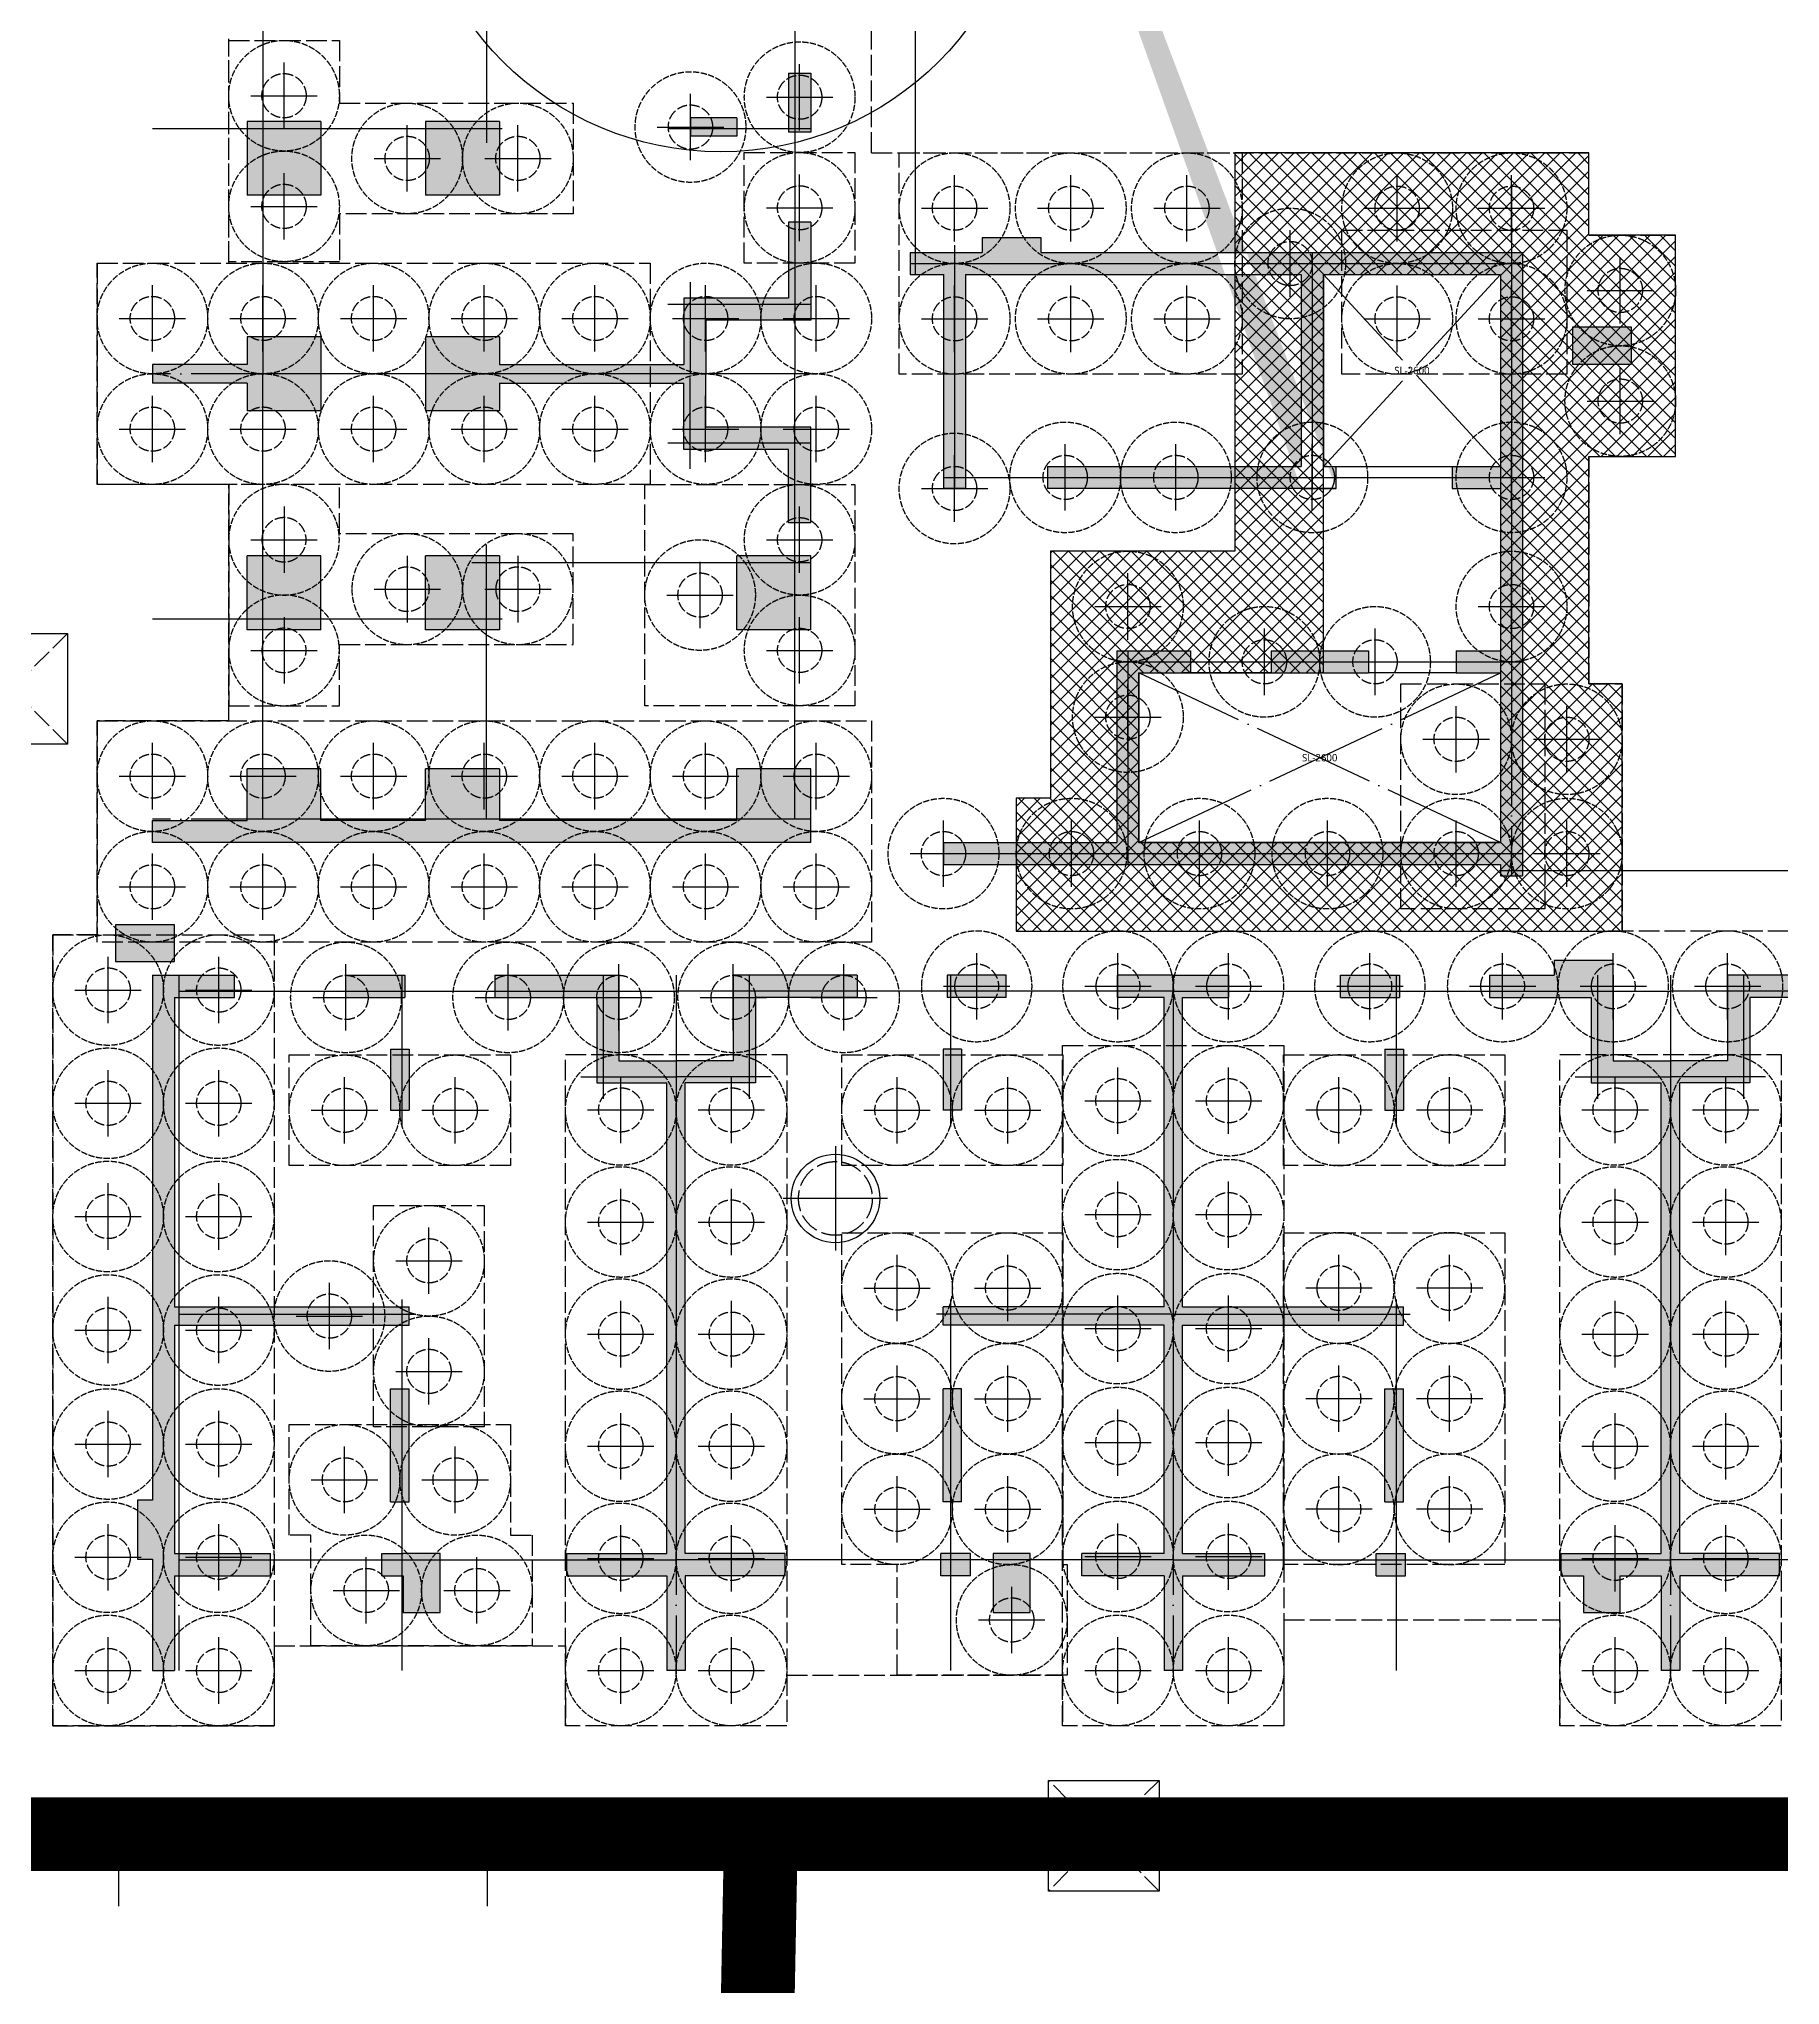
# Model space of a CAD drawing. Header units: millimetres. Extents: x 327808 to 2562540, y -728300 to 402793.
# Drawn here: x 1027926 to 1051529, y -109626 to -83241 of the extents above; entities that cross this region are included whole.
import ezdxf
from ezdxf.enums import TextEntityAlignment as Align

# ---------------------------------------------------------------- set-up
doc = ezdxf.new("R2010")
doc.units = ezdxf.units.MM
doc.header["$LTSCALE"] = 140
for name, pattern in [('CEN', [62, 60, -1, 0, -1]), ('DDOT', [14, 12, -1, 0, -1]), ('HID', [2.5, 2, -0.5])]:
    doc.linetypes.add(name, pattern=pattern)
for name, color, linetype in [('252', 252, 'Continuous'), ('CEN', 1, 'CEN'), ('EL7', 7, 'Continuous'), ('OPEN', 9, 'DDOT'), ('PILE', 3, 'HID'), ('WALL', 4, 'Continuous'), ('기초꺽임', 7, 'Continuous'), ('기초꺽임-HAT', 5, 'Continuous'), ('기초연단', 3, 'Continuous'), ('끊어치기라인', 7, 'Continuous'), ('보강구간', 6, 'HID'), ('집수정-우수', 6, 'Continuous'), ('집수정-주동', 21, 'Continuous')]:
    doc.layers.add(name, color=color, linetype=linetype)
doc.layers.add('DEFPOINT', color=144, linetype='Continuous', plot=False)
doc.styles.add('맑은고딕', font='malgun.ttf')

# ---------------------------------------------------------------- blocks, each defined once
blk = doc.blocks.new('A$C762E058C')
at = {"layer": '252'}
h = blk.add_hatch(color=256, dxfattribs=at)
h.dxf.hatch_style = 1
h.paths.add_polyline_path([(124805, -55785), (124805, -55985), (123925, -55985), (123925, -56285), (125305, -56285), (125305, -57445), (126255, -57445), (126255, -63825), (124900, -63825), (124900, -64125), (125200, -64125), (125200, -64625), (125700, -64625), (125700, -64125), (126255, -64125), (126255, -65410), (126505, -65410), (126505, -64125), (127860, -64125), (127860, -63825), (126505, -63825), (126505, -57445), (127455, -57445), (127455, -56285), (128835, -56285), (128835, -55985), (127155, -55985), (127155, -57145), (126380, -57145), (125605, -57145), (125605, -55985), (125605, -55785)])
h.paths.add_polyline_path([(106100, -55300), (105300, -55300), (105300, -55800), (106100, -55800)])
h.paths.add_polyline_path([(105600, -63900), (105800, -63900), (105800, -65410), (106100, -65410), (106100, -64125), (107400, -64125), (107400, -63825), (106100, -63825), (106100, -60730), (109280, -60730), (109280, -60480), (106100, -60480), (106100, -56285), (106915, -56285), (106915, -55985), (105800, -55985), (105800, -63100), (105600, -63100)])
h.paths.add_polyline_path([(133680, -63250), (133480, -63250), (133480, -55950), (133680, -55950), (133680, -55150), (133480, -55150), (133480, -54495), (133180, -54495), (133180, -55985), (132365, -55985), (132365, -56285), (133180, -56285), (133180, -60480), (130000, -60480), (130000, -60730), (133180, -60730), (133180, -63825), (131880, -63825), (131880, -64125), (133180, -64125), (133180, -65410), (133480, -65410), (133480, -64050), (133680, -64050)])
h.paths.add_polyline_path([(117700, -64625), (117700, -63825), (117200, -63825), (117200, -64625)], flags=17)
h.paths.add_polyline_path([(109700, -63825), (109200, -63825), (108910, -63825), (108910, -64125), (109200, -64125), (109200, -64625), (109700, -64625)])
h.paths.add_polyline_path([(124075, -54635), (124375, -54635), (124375, -46185), (117850, -46185), (117850, -45985), (117050, -45985), (117050, -46185), (116075, -46185), (116075, -46485), (116525, -46485), (116525, -49385), (116825, -49385), (116825, -46485), (121375, -46485), (121375, -49085), (117935, -49085), (117935, -49385), (121850, -49385), (121850, -49085), (121675, -49085), (121675, -46485), (124075, -46485), (124075, -49085), (123420, -49085), (123420, -49385), (124075, -49385), (124075, -51585), (123475, -51585), (123475, -51885), (124075, -51885), (124075, -54185), (119175, -54185), (119175, -51885), (119875, -51885), (119875, -51585), (118875, -51585), (118875, -54185), (116525, -54185), (116525, -54485), (124075, -54485)])
h.paths.add_polyline_path([(120965, -51885), (122285, -51885), (122285, -51585), (120965, -51585)], flags=17)
h.paths.add_polyline_path([(114725, -53185), (113725, -53185), (113725, -53885), (110505, -53885), (110505, -53185), (109505, -53185), (109505, -53885), (108085, -53885), (108085, -53185), (107085, -53185), (107085, -53885), (105800, -53885), (105800, -54185), (114725, -54185)])
h.paths.add_polyline_path([(113025, -65410), (112775, -65410), (112775, -64125), (111420, -64125), (111420, -63825), (112775, -63825), (112775, -57445), (111825, -57445), (111825, -56285), (110445, -56285), (110445, -55985), (112125, -55985), (112125, -57145), (112900, -57145), (113675, -57145), (113675, -55985), (115355, -55985), (115355, -56285), (113975, -56285), (113975, -57445), (113025, -57445), (113025, -63825), (114380, -63825), (114380, -64125), (113025, -64125)])
h.paths.add_polyline_path([(119765, -65410), (119515, -65410), (119515, -64125), (118400, -64125), (118400, -63825), (119515, -63825), (119515, -60730), (116520, -60730), (116520, -60480), (119515, -60480), (119515, -56285), (118885, -56285), (118885, -55985), (119640, -55985), (120395, -55985), (120395, -56285), (119765, -56285), (119765, -60480), (122760, -60480), (122760, -60730), (119765, -60730), (119765, -63825), (120880, -63825), (120880, -64125), (119765, -64125)])
h.paths.add_polyline_path([(122390, -64125), (122390, -63825), (122790, -63825), (122790, -64125)])
h.paths.add_polyline_path([(122510, -63125), (122760, -63125), (122760, -61590), (122510, -61590)], flags=17)
h.paths.add_polyline_path([(122510, -56985), (122760, -56985), (122760, -57815), (122510, -57815)], flags=17)
h.paths.add_polyline_path([(121905, -56285), (122705, -56285), (122705, -55985), (121905, -55985)])
h.paths.add_polyline_path([(130370, -64125), (130370, -63825), (129970, -63825), (129970, -64125)])
h.paths.add_polyline_path([(130250, -63125), (130000, -63125), (130000, -61590), (130250, -61590)])
h.paths.add_polyline_path([(130250, -56985), (130000, -56985), (130000, -57815), (130250, -57815)])
h.paths.add_polyline_path([(130855, -56285), (130055, -56285), (130055, -55985), (130855, -55985)], flags=17)
h.paths.add_polyline_path([(116890, -64125), (116890, -63825), (116490, -63825), (116490, -64125)])
h.paths.add_polyline_path([(116770, -63125), (116520, -63125), (116520, -61590), (116770, -61590)])
h.paths.add_polyline_path([(116770, -56985), (116520, -56985), (116520, -57815), (116770, -57815)])
h.paths.add_polyline_path([(117375, -56285), (116575, -56285), (116575, -55985), (117375, -55985)])
h.paths.add_polyline_path([(109030, -63125), (109280, -63125), (109280, -61590), (109030, -61590)], flags=17)
h.paths.add_polyline_path([(109030, -56985), (109280, -56985), (109280, -57815), (109030, -57815)], flags=17)
h.paths.add_polyline_path([(108425, -56285), (109225, -56285), (109225, -55985), (108425, -55985)])
h.paths.add_polyline_path([(125850, -47200), (125050, -47200), (125050, -47700), (125850, -47700)])
h.paths.add_polyline_path([(114725, -50300), (113725, -50300), (113725, -51300), (114725, -51300)])
h.paths.add_polyline_path([(110505, -50300), (109505, -50300), (109505, -51300), (110505, -51300)])
h.paths.add_polyline_path([(108085, -50300), (107085, -50300), (107085, -51300), (108085, -51300)])
h.paths.add_polyline_path([(110505, -45410), (109505, -45410), (109505, -44410), (110505, -44410)])
h.paths.add_polyline_path([(108085, -45410), (107085, -45410), (107085, -44410), (108085, -44410)])
h.paths.add_polyline_path([(110505, -48330), (109505, -48330), (109505, -47330), (110505, -47330), (110505, -47705), (113005, -47705), (113005, -46805), (114425, -46805), (114425, -45775), (114725, -45775), (114725, -47105), (113305, -47105), (113305, -47830), (113305, -48555), (114725, -48555), (114725, -49850), (114425, -49850), (114425, -48855), (113005, -48855), (113005, -47955), (110505, -47955)])
h.paths.add_polyline_path([(108085, -48330), (107085, -48330), (107085, -47955), (105800, -47955), (105800, -47705), (107085, -47705), (107085, -47330), (108085, -47330)])
h.paths.add_polyline_path([(113725, -44360), (113725, -44610), (113095, -44610), (113095, -44360)])
h.paths.add_polyline_path([(114425, -43755), (114425, -44555), (114725, -44555), (114725, -43755)])
h.paths.add_polyline_path([(133850, -47200), (133050, -47200), (133050, -47700), (133850, -47700)])
h.paths.add_polyline_path([(125850, -39100), (125050, -39100), (125050, -39600), (125850, -39600)])
h.paths.add_polyline_path([(117850, -39100), (117050, -39100), (117050, -39600), (117850, -39600)], flags=17)
h.paths.add_polyline_path([(117485, -34200), (117485, -34500), (118975, -34500), (118975, -36300), (116075, -36300), (116075, -36600), (119275, -36600), (119275, -29350), (105800, -29350), (105800, -29650), (107085, -29650), (107085, -30350), (108085, -30350), (108085, -29650), (109505, -29650), (109505, -30350), (110505, -30350), (110505, -29650), (114425, -29650), (114425, -30465), (114725, -30465), (114725, -29650), (116075, -29650), (116075, -35190), (116375, -35190), (116375, -29650), (118975, -29650), (118975, -34200)])
h.paths.add_polyline_path([(110505, -41290), (109505, -41290), (109505, -42290), (110505, -42290), (110505, -41915), (114425, -41915), (114425, -42545), (114725, -42545), (114725, -41790), (114725, -41035), (114425, -41035), (114425, -41665), (110505, -41665)])
h.paths.add_polyline_path([(108085, -41290), (107085, -41290), (107085, -41665), (105800, -41665), (105800, -41915), (107085, -41915), (107085, -42290), (108085, -42290)])
h.paths.add_polyline_path([(110505, -38170), (109505, -38170), (109505, -39170), (110505, -39170)])
h.paths.add_polyline_path([(108085, -38170), (107085, -38170), (107085, -39170), (108085, -39170)])
h.paths.add_polyline_path([(110505, -36250), (109505, -36250), (109505, -35250), (110505, -35250), (110505, -35625), (113005, -35625), (113005, -34725), (114425, -34725), (114425, -33695), (114725, -33695), (114725, -35025), (113305, -35025), (113305, -35750), (113305, -36475), (114725, -36475), (114725, -37805), (114425, -37805), (114425, -36775), (113005, -36775), (113005, -35875), (110505, -35875)])
h.paths.add_polyline_path([(108085, -36250), (107085, -36250), (107085, -35875), (105800, -35875), (105800, -35625), (107085, -35625), (107085, -35250), (108085, -35250)])
h.paths.add_polyline_path([(110505, -33330), (109505, -33330), (109505, -32330), (110505, -32330)], flags=17)
h.paths.add_polyline_path([(108085, -33330), (107085, -33330), (107085, -32330), (108085, -32330)], flags=17)
h.paths.add_polyline_path([(113725, -39220), (113725, -38970), (113095, -38970), (113095, -39220)])
h.paths.add_polyline_path([(114425, -39825), (114425, -39025), (114725, -39025), (114725, -39825)])
h.paths.add_polyline_path([(113725, -32280), (113725, -32530), (113095, -32530), (113095, -32280)], flags=17)
h.paths.add_polyline_path([(114425, -31675), (114425, -32475), (114725, -32475), (114725, -31675)], flags=17)
edge = h.paths.add_edge_path()
edge.add_line((121375, -49385), (121850, -49385))
edge.add_line((116075, -34200), (116075, -34500))
blk = doc.blocks.new('집수정-주동')
at = {"layer": '집수정-주동'}
for p, q in [((0, 707), (0, -707)), ((707, 0), (-707, 0))]:
    blk.add_line(p, q, dxfattribs=at)
blk.add_circle((0, 0), 600, dxfattribs=at)
at = {"layer": '집수정-주동', "linetype": 'HID'}
blk.add_circle((0, 0), 500, dxfattribs=at)
blk = doc.blocks.new('PILE-600')
at = {"layer": 'DEFPOINT', "color": 173, "linetype": 'HID', "ltscale": 0.3}
blk.add_circle((0, 0), 750, dxfattribs=at)
at = {"layer": 'PILE', "linetype": 'Continuous'}
for p, q in [((0, -450), (0, 450)), ((-450, 0), (450, 0))]:
    blk.add_line(p, q, dxfattribs=at)
at = {"layer": 'PILE', "ltscale": 0.5}
blk.add_circle((0, 0), 300, dxfattribs=at)

msp = doc.modelspace()

# ---------------------------------------------------------------- hatches: boundary and pattern name
at = {"layer": '기초꺽임'}
h = msp.add_hatch(dxfattribs=at)
h.set_pattern_fill('CROSS', color=6, scale=10000)
h.set_pattern_definition([(0, (70880.7, -460434.6), (2500, 2500), [1250, -3750]), (90, (71505.7, -461059.6), (-2500, 2500), [1250, -3750])])
h.paths.add_polyline_path([(985461.5, -108327.2), (1005312.2, -108327.2), (1005313.9, -131505.2), (1037254.7, -131502.9), (1037712.2, -107735.2), (1020512.6, -107646.7), (1020512.2, -91630.2), (987625, -91648), (987426.2, -71705.2), (971521.4, -71550.8), (971386.9, -107841.7), (923137.2, -107857.2), (923137.2, -117355.2), (946812.2, -117355.2), (946812.2, -131611.5), (985461.4, -131505.2)])
at = {"layer": '기초꺽임-HAT'}
h = msp.add_hatch(dxfattribs=at)
h.set_pattern_fill('ANSI37', color=256, scale=1200, style=0)
h.set_pattern_definition([(45, (805353.66, -238250.81), (-106.06602, 106.06602), []), (135, (805353.66, -238250.81), (-106.06602, -106.06602), [])])
h.paths.add_polyline_path([(1045338.7, -86435.8), (1047738.7, -86435.8), (1047738.7, -94135.8), (1042838.7, -94135.8), (1042838.7, -91835.8), (1045338.7, -91835.8)], flags=16)
h.paths.add_polyline_path([(1048938.7, -91985.8), (1048938.7, -88900.8), (1050113.7, -88900.8), (1050113.7, -85900.8), (1048938.7, -85900.8), (1048938.7, -84785.8), (1044138.7, -84785.8), (1044138.7, -90185.8), (1041638.7, -90185.8), (1041638.7, -93535.8), (1041173.7, -93535.8), (1041173.7, -95335.8), (1049388.7, -95335.8), (1049388.7, -91985.8)])

# ---------------------------------------------------------------- linework, layer by layer
at = {"layer": 'CEN'}
for p, q in [((1039808.7, -86435.8), (1039808.7, -76250.8)), ((1030963.7, -81740.8), (1030963.7, -87780.8)), ((1033993.7, -81740.8), (1033993.7, -84650.8)), ((1038173.7, -81740.8), (1038173.7, -87780.8)), ((1034203.7, -84460.8), (1029463.7, -84460.8)), ((1038388.7, -84460.8), (1036453.7, -84460.8)), ((1047888.7, -85235.8), (1047888.7, -94585.8)), ((1040338.7, -86035.8), (1040338.7, -89335.8)), ((1045188.7, -86135.8), (1045188.7, -89335.8)), ((1036753.7, -86540.8), (1036753.7, -87780.8)), ((1039738.7, -86285.8), (1048038.7, -86285.8)), ((1038388.7, -86840.8), (1036453.7, -86840.8)), ((1038388.7, -87780.8), (1029463.7, -87780.8)), ((1038388.7, -87780.8), (1029463.7, -87780.8)), ((1030963.7, -93820.8), (1030963.7, -87780.8)), ((1036753.7, -89070.8), (1036753.7, -87830.8)), ((1038173.7, -93820.8), (1038173.7, -87780.8)), ((1038388.7, -88720.8), (1036453.7, -88720.8)), ((1040188.7, -89185.8), (1048038.7, -89185.8)), ((1033993.7, -93820.8), (1033993.7, -90100.8)), ((1038388.7, -90345.8), (1033793.7, -90345.8)), ((1029463.7, -91100.8), (1034203.7, -91100.8)), ((1042688.7, -91535.8), (1042688.7, -94435.8)), ((1042538.7, -91685.8), (1048038.7, -91685.8)), ((1038388.7, -93820.8), (1029463.7, -93820.8)), ((1040188.7, -94285.8), (1048038.7, -94285.8)), ((1047738.7, -94515.8), (1057143.7, -94515.8)), ((1029823.7, -95935.8), (1029823.7, -105360.8)), ((1032843.7, -95935.8), (1032843.7, -97985.5)), ((1035573.7, -95935.8), (1035573.7, -97610.8)), ((1036563.7, -95935.8), (1036563.7, -105360.8)), ((1036563.7, -95935.8), (1036563.7, -105360.8)), ((1037553.7, -95935.8), (1037553.7, -97610.8)), ((1040283.7, -95935.8), (1040283.7, -97985.5)), ((1043303.7, -95935.8), (1043303.7, -105360.8)), ((1043303.7, -95935.8), (1043303.7, -105360.8)), ((1046323.7, -95935.8), (1046323.7, -97985.5)), ((1049053.7, -95935.8), (1049053.7, -97610.8)), ((1050043.7, -95935.8), (1050043.7, -105360.8)), ((1050043.7, -95935.8), (1050043.7, -105360.8)), ((1051033.7, -95935.8), (1051033.7, -97610.8)), ((1029823.7, -96150.8), (1036563.7, -96150.8)), ((1043303.7, -96150.8), (1036563.7, -96150.8)), ((1043303.7, -96150.8), (1050043.7, -96150.8)), ((1056783.7, -96150.8), (1050043.7, -96150.8)), ((1035273.7, -97310.8), (1036563.7, -97310.8)), ((1037853.7, -97310.8), (1036563.7, -97310.8)), ((1048753.7, -97310.8), (1050043.7, -97310.8)), ((1051333.7, -97310.8), (1050043.7, -97310.8)), ((1032843.7, -100330.8), (1032843.7, -105360.8)), ((1040283.7, -100330.8), (1040283.7, -105360.8)), ((1046323.7, -100330.8), (1046323.7, -105360.8)), ((1029823.7, -100530.8), (1033033.7, -100530.8)), ((1043303.7, -100530.8), (1040093.7, -100530.8)), ((1043303.7, -100530.8), (1046513.7, -100530.8)), ((1029823.7, -103860.8), (1036563.7, -103860.8)), ((1043303.7, -103860.8), (1036563.7, -103860.8)), ((1043303.7, -103860.8), (1050043.7, -103860.8)), ((1056783.7, -103860.8), (1050043.7, -103860.8))]:
    msp.add_line(p, q, dxfattribs=at)
at = {"layer": 'EL7'}
for p, q in [((1045513.7, -89035.8), (1047083.7, -89035.8)), ((1044628.7, -91835.8), (1043438.7, -91835.8)), ((1047138.7, -91835.8), (1045948.7, -91835.8))]:
    msp.add_line(p, q, dxfattribs=at)
at = {"layer": 'OPEN'}
for p, q in [((1047738.7, -89035.8), (1045338.7, -86435.8)), ((1047738.7, -86435.8), (1045338.7, -89035.8)), ((1047738.7, -94135.8), (1042838.7, -91835.8)), ((1042838.7, -94135.8), (1047738.7, -91835.8))]:
    msp.add_line(p, q, dxfattribs=at)
at = {"layer": 'WALL'}
for p, q in [((1038088.7, -83705.8), (1038388.7, -83705.8)), ((1038088.7, -83705.8), (1038088.7, -84505.8)), ((1038388.7, -83705.8), (1038388.7, -84505.8)), ((1031748.7, -84360.8), (1030748.7, -84360.8)), ((1030748.7, -84360.8), (1030748.7, -85360.8)), ((1031748.7, -84360.8), (1031748.7, -85360.8)), ((1034168.7, -84360.8), (1033168.7, -84360.8)), ((1033168.7, -84360.8), (1033168.7, -85360.8)), ((1034168.7, -84360.8), (1034168.7, -85360.8)), ((1037388.7, -84310.8), (1036758.7, -84310.8)), ((1036758.7, -84310.8), (1036758.7, -84560.8)), ((1037388.7, -84310.8), (1037388.7, -84560.8)), ((1037388.7, -84560.8), (1036758.7, -84560.8)), ((1038388.7, -84505.8), (1038088.7, -84505.8)), ((1031748.7, -85360.8), (1030748.7, -85360.8)), ((1034168.7, -85360.8), (1033168.7, -85360.8)), ((1038388.7, -85725.8), (1038088.7, -85725.8)), ((1038088.7, -85725.8), (1038088.7, -86755.8)), ((1038388.7, -85725.8), (1038388.7, -87055.8)), ((1041513.7, -85935.8), (1040713.7, -85935.8)), ((1040713.7, -85935.8), (1040713.7, -86135.8)), ((1041513.7, -86135.8), (1041513.7, -85935.8)), ((1039738.7, -86135.8), (1039738.7, -86435.8)), ((1039738.7, -86135.8), (1040713.7, -86135.8)), ((1041513.7, -86135.8), (1048038.7, -86135.8)), ((1048038.7, -86135.8), (1048038.7, -94585.8)), ((1039738.7, -86435.8), (1040188.7, -86435.8)), ((1040188.7, -86435.8), (1040188.7, -89335.8)), ((1040488.7, -86435.8), (1045038.7, -86435.8)), ((1040488.7, -86435.8), (1040488.7, -89335.8)), ((1045038.7, -86435.8), (1045038.7, -89035.8)), ((1045338.7, -86435.8), (1047738.7, -86435.8)), ((1045338.7, -86435.8), (1045338.7, -89035.8)), ((1047738.7, -86435.8), (1047738.7, -89035.8)), ((1036668.7, -86755.8), (1036668.7, -87655.8)), ((1038088.7, -86755.8), (1036668.7, -86755.8)), ((1036968.7, -87055.8), (1036968.7, -87780.8)), ((1038388.7, -87055.8), (1036968.7, -87055.8)), ((1031748.7, -87280.8), (1030748.7, -87280.8)), ((1030748.7, -87280.8), (1030748.7, -87655.8)), ((1031748.7, -87280.8), (1031748.7, -88280.8)), ((1034168.7, -87280.8), (1033168.7, -87280.8)), ((1033168.7, -87280.8), (1033168.7, -88280.8)), ((1034168.7, -87280.8), (1034168.7, -87655.8)), ((1048713.7, -87150.8), (1048713.7, -87650.8)), ((1049513.7, -87150.8), (1048713.7, -87150.8)), ((1049513.7, -87650.8), (1049513.7, -87150.8)), ((1029463.7, -87655.8), (1029463.7, -87905.8)), ((1030748.7, -87655.8), (1029463.7, -87655.8)), ((1034168.7, -87655.8), (1036668.7, -87655.8)), ((1036968.7, -88505.8), (1036968.7, -87780.8)), ((1048713.7, -87650.8), (1049513.7, -87650.8)), ((1030748.7, -87905.8), (1029463.7, -87905.8)), ((1030748.7, -87905.8), (1030748.7, -88280.8)), ((1034168.7, -87905.8), (1036668.7, -87905.8)), ((1034168.7, -87905.8), (1034168.7, -88280.8)), ((1036668.7, -88805.8), (1036668.7, -87905.8)), ((1031748.7, -88280.8), (1030748.7, -88280.8)), ((1034168.7, -88280.8), (1033168.7, -88280.8)), ((1038388.7, -88505.8), (1036968.7, -88505.8)), ((1038388.7, -89800.8), (1038388.7, -88505.8)), ((1038088.7, -88805.8), (1036668.7, -88805.8)), ((1038088.7, -89800.8), (1038088.7, -88805.8)), ((1041598.7, -89035.8), (1045038.7, -89035.8)), ((1041598.7, -89035.8), (1041598.7, -89335.8)), ((1045338.7, -89035.8), (1045513.7, -89035.8)), ((1045513.7, -89335.8), (1045513.7, -89035.8)), ((1047083.7, -89035.8), (1047738.7, -89035.8)), ((1047083.7, -89035.8), (1047083.7, -89335.8)), ((1040488.7, -89335.8), (1040188.7, -89335.8)), ((1045513.7, -89335.8), (1041598.7, -89335.8)), ((1045038.7, -89335.8), (1045513.7, -89335.8)), ((1047083.7, -89335.8), (1047738.7, -89335.8)), ((1047738.7, -89335.8), (1047738.7, -91535.8)), ((1038388.7, -89800.8), (1038088.7, -89800.8)), ((1030748.7, -91250.8), (1030748.7, -90250.8)), ((1031748.7, -90250.8), (1030748.7, -90250.8)), ((1031748.7, -91250.8), (1031748.7, -90250.8)), ((1033168.7, -91250.8), (1033168.7, -90250.8)), ((1034168.7, -90250.8), (1033168.7, -90250.8)), ((1034168.7, -90250.8), (1034168.7, -91250.8)), ((1037388.7, -91250.8), (1037388.7, -90250.8)), ((1038388.7, -90250.8), (1037388.7, -90250.8)), ((1038388.7, -91250.8), (1038388.7, -90250.8)), ((1031748.7, -91250.8), (1030748.7, -91250.8)), ((1034168.7, -91250.8), (1033168.7, -91250.8)), ((1038388.7, -91250.8), (1037388.7, -91250.8)), ((1042538.7, -91535.8), (1042538.7, -94135.8)), ((1042538.7, -91535.8), (1043538.7, -91535.8)), ((1043538.7, -91535.8), (1043538.7, -91835.8)), ((1044628.7, -91535.8), (1045948.7, -91535.8)), ((1044628.7, -91535.8), (1044628.7, -91835.8)), ((1045948.7, -91535.8), (1045948.7, -91835.8)), ((1047138.7, -91535.8), (1047738.7, -91535.8)), ((1047138.7, -91535.8), (1047138.7, -91835.8)), ((1042838.7, -91835.8), (1042838.7, -94135.8)), ((1042838.7, -91835.8), (1043538.7, -91835.8)), ((1044628.7, -91835.8), (1045948.7, -91835.8)), ((1047138.7, -91835.8), (1047738.7, -91835.8)), ((1047738.7, -91835.8), (1047738.7, -94135.8)), ((1030748.7, -93835.8), (1030748.7, -93135.8)), ((1031748.7, -93135.8), (1030748.7, -93135.8)), ((1031748.7, -93835.8), (1031748.7, -93135.8)), ((1033168.7, -93835.8), (1033168.7, -93135.8)), ((1034168.7, -93135.8), (1033168.7, -93135.8)), ((1034168.7, -93135.8), (1034168.7, -93835.8)), ((1037388.7, -93835.8), (1037388.7, -93135.8)), ((1038388.7, -93135.8), (1037388.7, -93135.8)), ((1038388.7, -94135.8), (1038388.7, -93135.8)), ((1029463.7, -94135.8), (1029463.7, -93835.8)), ((1029463.7, -93835.8), (1030748.7, -93835.8)), ((1033168.7, -93835.8), (1031748.7, -93835.8)), ((1037388.7, -93835.8), (1034168.7, -93835.8)), ((1038388.7, -94135.8), (1029463.7, -94135.8)), ((1040188.7, -94135.8), (1040188.7, -94435.8)), ((1040188.7, -94135.8), (1042538.7, -94135.8)), ((1042838.7, -94135.8), (1047738.7, -94135.8)), ((1040188.7, -94435.8), (1047738.7, -94435.8)), ((1047738.7, -94435.8), (1047738.7, -94585.8)), ((1047738.7, -94585.8), (1048038.7, -94585.8)), ((1028963.7, -95250.8), (1028963.7, -95750.8)), ((1029763.7, -95250.8), (1028963.7, -95250.8)), ((1029763.7, -95750.8), (1029763.7, -95250.8)), ((1028963.7, -95750.8), (1029763.7, -95750.8)), ((1049268.7, -95735.8), (1048468.7, -95735.8)), ((1048468.7, -95735.8), (1048468.7, -95935.8)), ((1049268.7, -95935.8), (1049268.7, -95735.8)), ((1029463.7, -95935.8), (1030578.7, -95935.8)), ((1029463.7, -95935.8), (1029463.7, -103050.8)), ((1030578.7, -96235.8), (1030578.7, -95935.8)), ((1032088.7, -96235.8), (1032088.7, -95935.8)), ((1032088.7, -95935.8), (1032888.7, -95935.8)), ((1032888.7, -95935.8), (1032888.7, -96235.8)), ((1034108.7, -95935.8), (1034108.7, -96235.8)), ((1034108.7, -95935.8), (1035788.7, -95935.8)), ((1035788.7, -95935.8), (1035788.7, -97095.8)), ((1039018.7, -95935.8), (1037338.7, -95935.8)), ((1037338.7, -95935.8), (1037338.7, -97095.8)), ((1039018.7, -95935.8), (1039018.7, -96235.8)), ((1040238.7, -95935.8), (1040238.7, -96235.8)), ((1041038.7, -95935.8), (1040238.7, -95935.8)), ((1041038.7, -96235.8), (1041038.7, -95935.8)), ((1042548.7, -96235.8), (1042548.7, -95935.8)), ((1043303.7, -95935.8), (1042548.7, -95935.8)), ((1043303.7, -95935.8), (1044058.7, -95935.8)), ((1044058.7, -96235.8), (1044058.7, -95935.8)), ((1045568.7, -96235.8), (1045568.7, -95935.8)), ((1045568.7, -95935.8), (1046368.7, -95935.8)), ((1046368.7, -95935.8), (1046368.7, -96235.8)), ((1047588.7, -95935.8), (1047588.7, -96235.8)), ((1047588.7, -95935.8), (1048468.7, -95935.8)), ((1049268.7, -95935.8), (1049268.7, -97095.8)), ((1052498.7, -95935.8), (1050818.7, -95935.8)), ((1050818.7, -95935.8), (1050818.7, -97095.8)), ((1029763.7, -96235.8), (1030578.7, -96235.8)), ((1029763.7, -96235.8), (1029763.7, -100430.8)), ((1032088.7, -96235.8), (1032888.7, -96235.8)), ((1034108.7, -96235.8), (1035488.7, -96235.8)), ((1035488.7, -96235.8), (1035488.7, -97395.8)), ((1039018.7, -96235.8), (1037638.7, -96235.8)), ((1037638.7, -96235.8), (1037638.7, -97395.8)), ((1041038.7, -96235.8), (1040238.7, -96235.8)), ((1043178.7, -96235.8), (1042548.7, -96235.8)), ((1043178.7, -100430.8), (1043178.7, -96235.8)), ((1043428.7, -100430.8), (1043428.7, -96235.8)), ((1043428.7, -96235.8), (1044058.7, -96235.8)), ((1045568.7, -96235.8), (1046368.7, -96235.8)), ((1047588.7, -96235.8), (1048968.7, -96235.8)), ((1048968.7, -96235.8), (1048968.7, -97395.8)), ((1052498.7, -96235.8), (1051118.7, -96235.8)), ((1051118.7, -96235.8), (1051118.7, -97395.8)), ((1032693.7, -96935.8), (1032693.7, -97765.8)), ((1032693.7, -96935.8), (1032943.7, -96935.8)), ((1032943.7, -96935.8), (1032943.7, -97765.8)), ((1035788.7, -97095.8), (1036563.7, -97095.8)), ((1037338.7, -97095.8), (1036563.7, -97095.8)), ((1040183.7, -96935.8), (1040183.7, -97765.8)), ((1040433.7, -96935.8), (1040183.7, -96935.8)), ((1040433.7, -96935.8), (1040433.7, -97765.8)), ((1046173.7, -96935.8), (1046173.7, -97765.8)), ((1046173.7, -96935.8), (1046423.7, -96935.8)), ((1046423.7, -96935.8), (1046423.7, -97765.8)), ((1049268.7, -97095.8), (1050043.7, -97095.8)), ((1050818.7, -97095.8), (1050043.7, -97095.8)), ((1035488.7, -97395.8), (1036438.7, -97395.8)), ((1036438.7, -103775.8), (1036438.7, -97395.8)), ((1036688.7, -103775.8), (1036688.7, -97395.8)), ((1037638.7, -97395.8), (1036688.7, -97395.8)), ((1048968.7, -97395.8), (1049918.7, -97395.8)), ((1049918.7, -103775.8), (1049918.7, -97395.8)), ((1050168.7, -103775.8), (1050168.7, -97395.8)), ((1051118.7, -97395.8), (1050168.7, -97395.8)), ((1032693.7, -97765.8), (1032943.7, -97765.8)), ((1040433.7, -97765.8), (1040183.7, -97765.8)), ((1046173.7, -97765.8), (1046423.7, -97765.8)), ((1029763.7, -100430.8), (1032943.7, -100430.8)), ((1032943.7, -100680.8), (1032943.7, -100430.8)), ((1043178.7, -100430.8), (1040183.7, -100430.8)), ((1040183.7, -100680.8), (1040183.7, -100430.8)), ((1043428.7, -100430.8), (1046423.7, -100430.8)), ((1046423.7, -100680.8), (1046423.7, -100430.8)), ((1029763.7, -100680.8), (1032943.7, -100680.8)), ((1029763.7, -100680.8), (1029763.7, -103775.8)), ((1043178.7, -100680.8), (1040183.7, -100680.8)), ((1043178.7, -103775.8), (1043178.7, -100680.8)), ((1043428.7, -103775.8), (1043428.7, -100680.8)), ((1043428.7, -100680.8), (1046423.7, -100680.8)), ((1032693.7, -103075.8), (1032693.7, -101540.8)), ((1032693.7, -101540.8), (1032943.7, -101540.8)), ((1032943.7, -103075.8), (1032943.7, -101540.8)), ((1040183.7, -103075.8), (1040183.7, -101540.8)), ((1040433.7, -101540.8), (1040183.7, -101540.8)), ((1040433.7, -103075.8), (1040433.7, -101540.8)), ((1046173.7, -103075.8), (1046173.7, -101540.8)), ((1046173.7, -101540.8), (1046423.7, -101540.8)), ((1046423.7, -103075.8), (1046423.7, -101540.8)), ((1029463.7, -103050.8), (1029263.7, -103050.8)), ((1029263.7, -103050.8), (1029263.7, -103850.8)), ((1032693.7, -103075.8), (1032943.7, -103075.8)), ((1040433.7, -103075.8), (1040183.7, -103075.8)), ((1046173.7, -103075.8), (1046423.7, -103075.8)), ((1029263.7, -103850.8), (1029463.7, -103850.8)), ((1029463.7, -103850.8), (1029463.7, -105360.8)), ((1029763.7, -103775.8), (1031063.7, -103775.8)), ((1031063.7, -104075.8), (1031063.7, -103775.8)), ((1032573.7, -103775.8), (1032863.7, -103775.8)), ((1032573.7, -104075.8), (1032573.7, -103775.8)), ((1033363.7, -103775.8), (1032863.7, -103775.8)), ((1033363.7, -104575.8), (1033363.7, -103775.8)), ((1035083.7, -103775.8), (1036438.7, -103775.8)), ((1035083.7, -104075.8), (1035083.7, -103775.8)), ((1038043.7, -103775.8), (1036688.7, -103775.8)), ((1038043.7, -104075.8), (1038043.7, -103775.8)), ((1040553.7, -103775.8), (1040153.7, -103775.8)), ((1040153.7, -104075.8), (1040153.7, -103775.8)), ((1040553.7, -104075.8), (1040553.7, -103775.8)), ((1041363.7, -103775.8), (1040863.7, -103775.8)), ((1040863.7, -103775.8), (1040863.7, -104575.8)), ((1041363.7, -104575.8), (1041363.7, -103775.8)), ((1042063.7, -104075.8), (1042063.7, -103775.8)), ((1043178.7, -103775.8), (1042063.7, -103775.8)), ((1043428.7, -103775.8), (1044543.7, -103775.8)), ((1044543.7, -104075.8), (1044543.7, -103775.8)), ((1046053.7, -103775.8), (1046453.7, -103775.8)), ((1046053.7, -104075.8), (1046053.7, -103775.8)), ((1046453.7, -104075.8), (1046453.7, -103775.8)), ((1048563.7, -103775.8), (1049918.7, -103775.8)), ((1048563.7, -104075.8), (1048563.7, -103775.8)), ((1051523.7, -103775.8), (1050168.7, -103775.8)), ((1051523.7, -104075.8), (1051523.7, -103775.8)), ((1029763.7, -104075.8), (1031063.7, -104075.8)), ((1029763.7, -104075.8), (1029763.7, -105360.8)), ((1032573.7, -104075.8), (1032863.7, -104075.8)), ((1032863.7, -104075.8), (1032863.7, -104575.8)), ((1035083.7, -104075.8), (1036438.7, -104075.8)), ((1036438.7, -104075.8), (1036438.7, -105360.8)), ((1038043.7, -104075.8), (1036688.7, -104075.8)), ((1036688.7, -104075.8), (1036688.7, -105360.8)), ((1040553.7, -104075.8), (1040153.7, -104075.8)), ((1043178.7, -104075.8), (1042063.7, -104075.8)), ((1043178.7, -104075.8), (1043178.7, -105360.8)), ((1043428.7, -104075.8), (1044543.7, -104075.8)), ((1043428.7, -104075.8), (1043428.7, -105360.8)), ((1046053.7, -104075.8), (1046453.7, -104075.8)), ((1048563.7, -104075.8), (1048863.7, -104075.8)), ((1048863.7, -104075.8), (1048863.7, -104575.8)), ((1049363.7, -104075.8), (1049918.7, -104075.8)), ((1049363.7, -104575.8), (1049363.7, -104075.8)), ((1049918.7, -104075.8), (1049918.7, -105360.8)), ((1051523.7, -104075.8), (1050168.7, -104075.8)), ((1050168.7, -104075.8), (1050168.7, -105360.8)), ((1032863.7, -104575.8), (1033363.7, -104575.8)), ((1040863.7, -104575.8), (1041363.7, -104575.8)), ((1048863.7, -104575.8), (1049363.7, -104575.8)), ((1029463.7, -105360.8), (1029763.7, -105360.8)), ((1036688.7, -105360.8), (1036438.7, -105360.8)), ((1043428.7, -105360.8), (1043178.7, -105360.8)), ((1050168.7, -105360.8), (1049918.7, -105360.8))]:
    msp.add_line(p, q, dxfattribs=at)
at = {"layer": '기초꺽임', "color": 1, "const_width": 1000}
msp.add_lwpolyline([(1012606.8, -67829.5), (1020718.1, -67871.2), (1020513.7, -107580.8), (1069018.7, -107580.8), (1068881.2, -90810.8), (1067994.4, -85983), (1066502.8, -81799.8), (1063324.1, -76344.4), (1061407.1, -74012.9), (1057648.4, -70441.8), (1052599.4, -65895.7), (1034423.3, -49050.8), (1020513.7, -49050.8), (1012588.7, -49050.8), (1012606.8, -67829.5)], dxfattribs=at)
at = {"layer": '기초꺽임'}
msp.add_lwpolyline([(1049388.7, -95335.8), (1049388.7, -91985.8), (1048938.7, -91985.8), (1048938.7, -88900.8), (1050113.7, -88900.8), (1050113.7, -85900.8), (1048938.7, -85900.8), (1048938.7, -84785.8), (1044138.7, -84785.8), (1044138.7, -90185.8), (1041638.7, -90185.8), (1041638.7, -93535.8), (1041173.7, -93535.8), (1041173.7, -95335.8), (1049388.7, -95335.8)], dxfattribs=at)
msp.add_lwpolyline([(1045338.7, -86435.8), (1047738.7, -86435.8), (1047738.7, -94135.8), (1042838.7, -94135.8), (1042838.7, -91835.8), (1045338.7, -91835.8)], close=True, dxfattribs=at)
at = {"layer": '기초꺽임', "color": 241, "true_color": 0xf7abae, "const_width": 1000}
msp.add_lwpolyline([(1069018.7, -107580.8), (1083804.3, -107580.8), (1083804.3, -119841.7), (1081506.9, -119841.7), (1081506.9, -126588.1), (1083811.6, -126588.1), (1083811.6, -143290.5), (1068598.9, -143290.5), (1068598.9, -163812.3), (1070186.3, -163812.3), (1070186.3, -169910.8), (1036514.1, -169910.8), (1037713.7, -107580.8), (1069018.7, -107580.8)], dxfattribs=at)
at = {"layer": '기초꺽임', "color": 240, "true_color": 0xed1f24}
msp.add_circle((1034617.9, -122196.9), 50000, dxfattribs=at)
at = {"layer": '기초꺽임', "color": 0, "linetype": 'ByBlock'}
msp.add_circle((1037170.2, -80592.4), 4178.7, dxfattribs=at)
at = {"layer": '기초연단', "linetype": 'HID'}
for p, q in [((1039213.7, -84785.8), (1039213.7, -77150.8)), ((1030498.7, -86280.8), (1030498.7, -83240.8)), ((1039213.7, -84785.8), (1048938.7, -84785.8)), ((1048938.7, -85900.8), (1048938.7, -84785.8)), ((1048938.7, -85900.8), (1050113.7, -85900.8)), ((1050113.7, -88900.8), (1050113.7, -85900.8)), ((1028713.7, -86280.8), (1030498.7, -86280.8)), ((1028713.7, -86280.8), (1028713.7, -89280.8)), ((1048938.7, -88900.8), (1050113.7, -88900.8)), ((1048938.7, -88900.8), (1048938.7, -91985.8)), ((1030498.7, -89280.8), (1028713.7, -89280.8)), ((1030498.7, -92485.8), (1030498.7, -89280.8)), ((1048938.7, -91985.8), (1049388.7, -91985.8)), ((1049388.7, -91985.8), (1049388.7, -95335.8)), ((1030498.7, -92485.8), (1028713.7, -92485.8)), ((1028713.7, -92485.8), (1028713.7, -95385.8)), ((1028113.7, -95385.8), (1028113.7, -106110.8)), ((1028713.7, -95385.8), (1028113.7, -95385.8)), ((1055493.7, -95335.8), (1049388.7, -95335.8)), ((1044803.7, -104675.8), (1044803.7, -106110.8)), ((1044803.7, -104675.8), (1048543.7, -104675.8)), ((1048543.7, -104675.8), (1048543.7, -106110.8)), ((1031113.7, -105025.8), (1035063.7, -105025.8)), ((1031113.7, -105025.8), (1031113.7, -106110.8)), ((1035063.7, -105025.8), (1035063.7, -106110.8)), ((1038063.7, -105425.8), (1038063.7, -106110.8)), ((1038063.7, -105425.8), (1041803.7, -105425.8)), ((1041803.7, -105425.8), (1041803.7, -106110.8)), ((1028113.7, -106110.8), (1031113.7, -106110.8)), ((1038063.7, -106110.8), (1035063.7, -106110.8)), ((1044803.7, -106110.8), (1041803.7, -106110.8)), ((1051543.7, -106110.8), (1048543.7, -106110.8))]:
    msp.add_line(p, q, dxfattribs=at)
at = {"layer": '끊어치기라인', "color": 6, "linetype": 'ByBlock', "const_width": 600}
msp.add_lwpolyline([(916961.2, -107680.6), (971388.4, -107875.8), (971388.4, -85250.8), (971388.4, -85250.8), (971521.4, -71550.8), (987657.8, -71550.8), (987657.8, -91475.8), (1020513.7, -91475.8), (1020513.7, -107580.8), (1037713.7, -107580.8), (1037713.7, -131348.4), (1005313.7, -131350.8), (1005313.7, -108150.8), (985463, -108172.8), (985488.7, -131350.8), (946813.7, -131350.8), (946813.7, -117200.8), (916580.4, -117200.8)], dxfattribs=at)
at = {"layer": '보강구간'}
for points in [[(1031998.7, -85610.8), (1031998.7, -86260.8), (1030498.7, -86260.8), (1030498.7, -83260.8), (1031998.7, -83260.8), (1031998.7, -84110.8), (1035168.7, -84110.8), (1035168.7, -85610.8), (1031998.7, -85610.8)], [(1031998.7, -89950.8), (1031998.7, -89280.8), (1030498.7, -89280.8), (1030498.7, -92280.8), (1031998.7, -92280.8), (1031998.7, -91450.8), (1035168.7, -91450.8), (1035168.7, -89950.8), (1031998.7, -89950.8)], [(1031613.7, -105025.8), (1031613.7, -103525.8), (1031318.7, -103525.8), (1031318.7, -102025.8), (1034318.7, -102025.8), (1034318.7, -103525.8), (1034613.7, -103525.8), (1034613.7, -105025.8), (1031613.7, -105025.8)]]:
    msp.add_lwpolyline(points, dxfattribs=at)
for points in [[(1038988.7, -86280.8), (1037488.7, -86280.8), (1037488.7, -84780.8), (1038988.7, -84780.8)], [(1044238.7, -87785.8), (1039588.7, -87785.8), (1039588.7, -84785.8), (1044238.7, -84785.8)], [(1048638.7, -87785.8), (1045588.7, -87785.8), (1045588.7, -85835.8), (1048638.7, -85835.8)], [(1028713.7, -89280.8), (1028713.7, -86280.8), (1036213.7, -86280.8), (1036213.7, -89280.8)], [(1038988.7, -92280.8), (1036138.7, -92280.8), (1036138.7, -89280.8), (1038988.7, -89280.8)], [(1048338.7, -91985.8), (1048338.7, -95035.8), (1046388.7, -95035.8), (1046388.7, -91985.8)], [(1028713.7, -95485.8), (1028713.7, -92485.8), (1039213.7, -92485.8), (1039213.7, -95485.8)], [(1031113.7, -106110.8), (1028113.7, -106110.8), (1028113.7, -95385.8), (1031113.7, -95385.8)], [(1034318.7, -98515.8), (1031318.7, -98515.8), (1031318.7, -97015.8), (1034318.7, -97015.8)], [(1038063.7, -106110.8), (1035063.7, -106110.8), (1035063.7, -97010.8), (1038063.7, -97010.8)], [(1041808.7, -98515.8), (1038808.7, -98515.8), (1038808.7, -97015.8), (1041808.7, -97015.8)], [(1044803.7, -106110.8), (1041803.7, -106110.8), (1041803.7, -96885.8), (1044803.7, -96885.8)], [(1047798.7, -98515.8), (1044798.7, -98515.8), (1044798.7, -97015.8), (1047798.7, -97015.8)], [(1051543.7, -106110.8), (1048543.7, -106110.8), (1048543.7, -97010.8), (1051543.7, -97010.8)], [(1033963.7, -99055.8), (1033963.7, -102055.8), (1032463.7, -102055.8), (1032463.7, -99055.8)], [(1041863.7, -105425.8), (1039558.7, -105425.8), (1039558.7, -103925.8), (1038808.7, -103925.8), (1038808.7, -99425.8), (1041808.7, -99425.8), (1041808.7, -103925.8), (1041863.7, -103925.8)], [(1047798.7, -103925.8), (1044798.7, -103925.8), (1044798.7, -99425.8), (1047798.7, -99425.8)]]:
    msp.add_lwpolyline(points, close=True, dxfattribs=at)
at = {"layer": '집수정-우수', "linetype": 'HID'}
for p, q in [((1028313.7, -91300.8), (1026813.7, -92800.8)), ((1028313.7, -92800.8), (1026813.7, -91300.8)), ((1043113.7, -106850.8), (1041613.7, -108350.8)), ((1043113.7, -108350.8), (1041613.7, -106850.8))]:
    msp.add_line(p, q, dxfattribs=at)
at = {"layer": '집수정-우수'}
for points in [[(1028313.7, -92800.8), (1026813.7, -92800.8), (1026813.7, -91300.8), (1028313.7, -91300.8)], [(1043113.7, -108350.8), (1041613.7, -108350.8), (1041613.7, -106850.8), (1043113.7, -106850.8)]]:
    msp.add_lwpolyline(points, close=True, dxfattribs=at)

# ---------------------------------------------------------------- block references
at = {"layer": '252'}
msp.add_blockref('A$C762E058C', (923663.7, -39950.8), dxfattribs=at)
at = {"layer": 'PILE'}
for p in [(1031248.7, -84010.8), (1038238.7, -84030.8), (1036758.7, -84435.8), (1032918.7, -84860.8), (1034418.7, -84860.8), (1031248.7, -85510.8), (1038238.7, -85530.8), (1040338.7, -85535.8), (1041913.7, -85535.8), (1043488.7, -85535.8), (1046338.7, -85535.8), (1047888.7, -85535.8), (1044888.7, -86285.8), (1049363.7, -86650.8), (1029463.7, -87030.8), (1030963.7, -87030.8), (1032463.7, -87030.8), (1033963.7, -87030.8), (1035463.7, -87030.8), (1036963.7, -87030.8), (1038463.7, -87030.8), (1040338.7, -87035.8), (1041913.7, -87035.8), (1043488.7, -87035.8), (1046338.7, -87035.8), (1047888.7, -87035.8), (1049363.7, -88150.8), (1029463.7, -88530.8), (1030963.7, -88530.8), (1032463.7, -88530.8), (1033963.7, -88530.8), (1035463.7, -88530.8), (1036963.7, -88530.8), (1038463.7, -88530.8), (1040338.7, -89335.8), (1041838.7, -89185.8), (1043338.7, -89185.8), (1045188.7, -89185.8), (1047888.7, -89185.8), (1038238.7, -90030.8), (1036888.7, -90780.8), (1042688.7, -90935.8), (1047888.7, -90935.8), (1038238.7, -91530.8), (1044538.7, -91685.8), (1046038.7, -91685.8), (1042688.7, -92435.8), (1047138.7, -92735.8), (1048638.7, -92735.8), (1029463.7, -93235.8), (1030963.7, -93235.8), (1032463.7, -93235.8), (1033963.7, -93235.8), (1035463.7, -93235.8), (1036963.7, -93235.8), (1038463.7, -93235.8), (1040188.7, -94285.8), (1041923.7, -94285.8), (1043658.7, -94285.8), (1045393.7, -94285.8), (1047138.7, -94285.8), (1048638.7, -94285.8), (1029463.7, -94735.8), (1030963.7, -94735.8), (1032463.7, -94735.8), (1033963.7, -94735.8), (1035463.7, -94735.8), (1036963.7, -94735.8), (1038463.7, -94735.8), (1028863.7, -96135.8), (1030363.7, -96135.8), (1032088.7, -96235.8), (1034288.7, -96235.8), (1035788.7, -96235.8), (1037338.7, -96235.8), (1038838.7, -96235.8), (1028863.7, -97670.8), (1030363.7, -97670.8), (1032068.7, -97765.8), (1033568.7, -97765.8), (1035813.7, -97760.8), (1037313.7, -97760.8), (1039558.7, -97765.8), (1041058.7, -97765.8), (1042553.7, -97635.8), (1044053.7, -97635.8), (1049293.7, -97760.8), (1050793.7, -97760.8), (1028863.7, -99205.8), (1030363.7, -99205.8), (1035813.7, -99280.8), (1037313.7, -99280.8), (1042553.7, -99180.8), (1044053.7, -99180.8), (1049293.7, -99280.8), (1050793.7, -99280.8), (1033213.7, -99805.8), (1039558.7, -100175.8), (1041058.7, -100175.8), (1028863.7, -100745.8), (1030363.7, -100745.8), (1031863.7, -100555.8), (1042553.7, -100725.8), (1044053.7, -100725.8), (1035813.7, -100800.8), (1037313.7, -100800.8), (1049293.7, -100800.8), (1050793.7, -100800.8), (1033213.7, -101305.8), (1039558.7, -101675.8), (1041058.7, -101675.8), (1028863.7, -102290.8), (1030363.7, -102290.8), (1035813.7, -102320.8), (1037313.7, -102320.8), (1042553.7, -102270.8), (1044053.7, -102270.8), (1049293.7, -102320.8), (1050793.7, -102320.8), (1032068.7, -102775.8), (1033568.7, -102775.8), (1039558.7, -103175.8), (1041058.7, -103175.8), (1028863.7, -103825.8), (1030363.7, -103825.8), (1035813.7, -103840.8), (1037313.7, -103840.8), (1042553.7, -103815.8), (1044053.7, -103815.8), (1049293.7, -103840.8), (1050793.7, -103840.8), (1032363.7, -104275.8), (1033863.7, -104275.8), (1041113.7, -104675.8), (1028863.7, -105360.8), (1030363.7, -105360.8), (1035813.7, -105360.8), (1037313.7, -105360.8), (1042553.7, -105360.8), (1044053.7, -105360.8), (1049293.7, -105360.8), (1050793.7, -105360.8), (1050793.7, -105360.8)]:
    msp.add_blockref('PILE-600', p, dxfattribs=at)
at = {"layer": 'PILE', "xscale": -1}
for p, rotation in [((1031248.7, -90030.8), 180), ((1032918.7, -90700.8), 180), ((1034418.7, -90700.8), 180), ((1031248.7, -91530.8), 180), ((1040638.7, -96085.8), 359.9999999999993), ((1042553.7, -96085.8), 359.9999999999993), ((1044053.7, -96085.8), 359.9999999999993), ((1045968.7, -96085.8), 359.9999999999993), ((1047768.7, -96085.8), 359.9999999999993), ((1049268.7, -96085.8), 359.9999999999993), ((1050818.7, -96085.8), 359.9999999999993)]:
    msp.add_blockref('PILE-600', p, dxfattribs=dict(at, rotation=rotation))
for p in [(1045548.7, -97765.8), (1047048.7, -97765.8), (1045548.7, -100175.8), (1047048.7, -100175.8), (1045548.7, -101675.8), (1047048.7, -101675.8), (1045548.7, -103175.8), (1047048.7, -103175.8)]:
    msp.add_blockref('PILE-600', p, dxfattribs=at)
at = {"layer": '집수정-주동'}
msp.add_blockref('집수정-주동', (1038723.7, -98960.8), dxfattribs=at)

# ---------------------------------------------------------------- texts
at = {"layer": 'DEFPOINT', "color": 2, "style": '맑은고딕'}
for p in [(1046538.7, -87735.8), (1045288.7, -92985.8)]:
    msp.add_text('SL-2600', height=100, dxfattribs=at).set_placement(p, align=Align.MIDDLE_CENTER)

doc.saveas('drawing.dxf')
